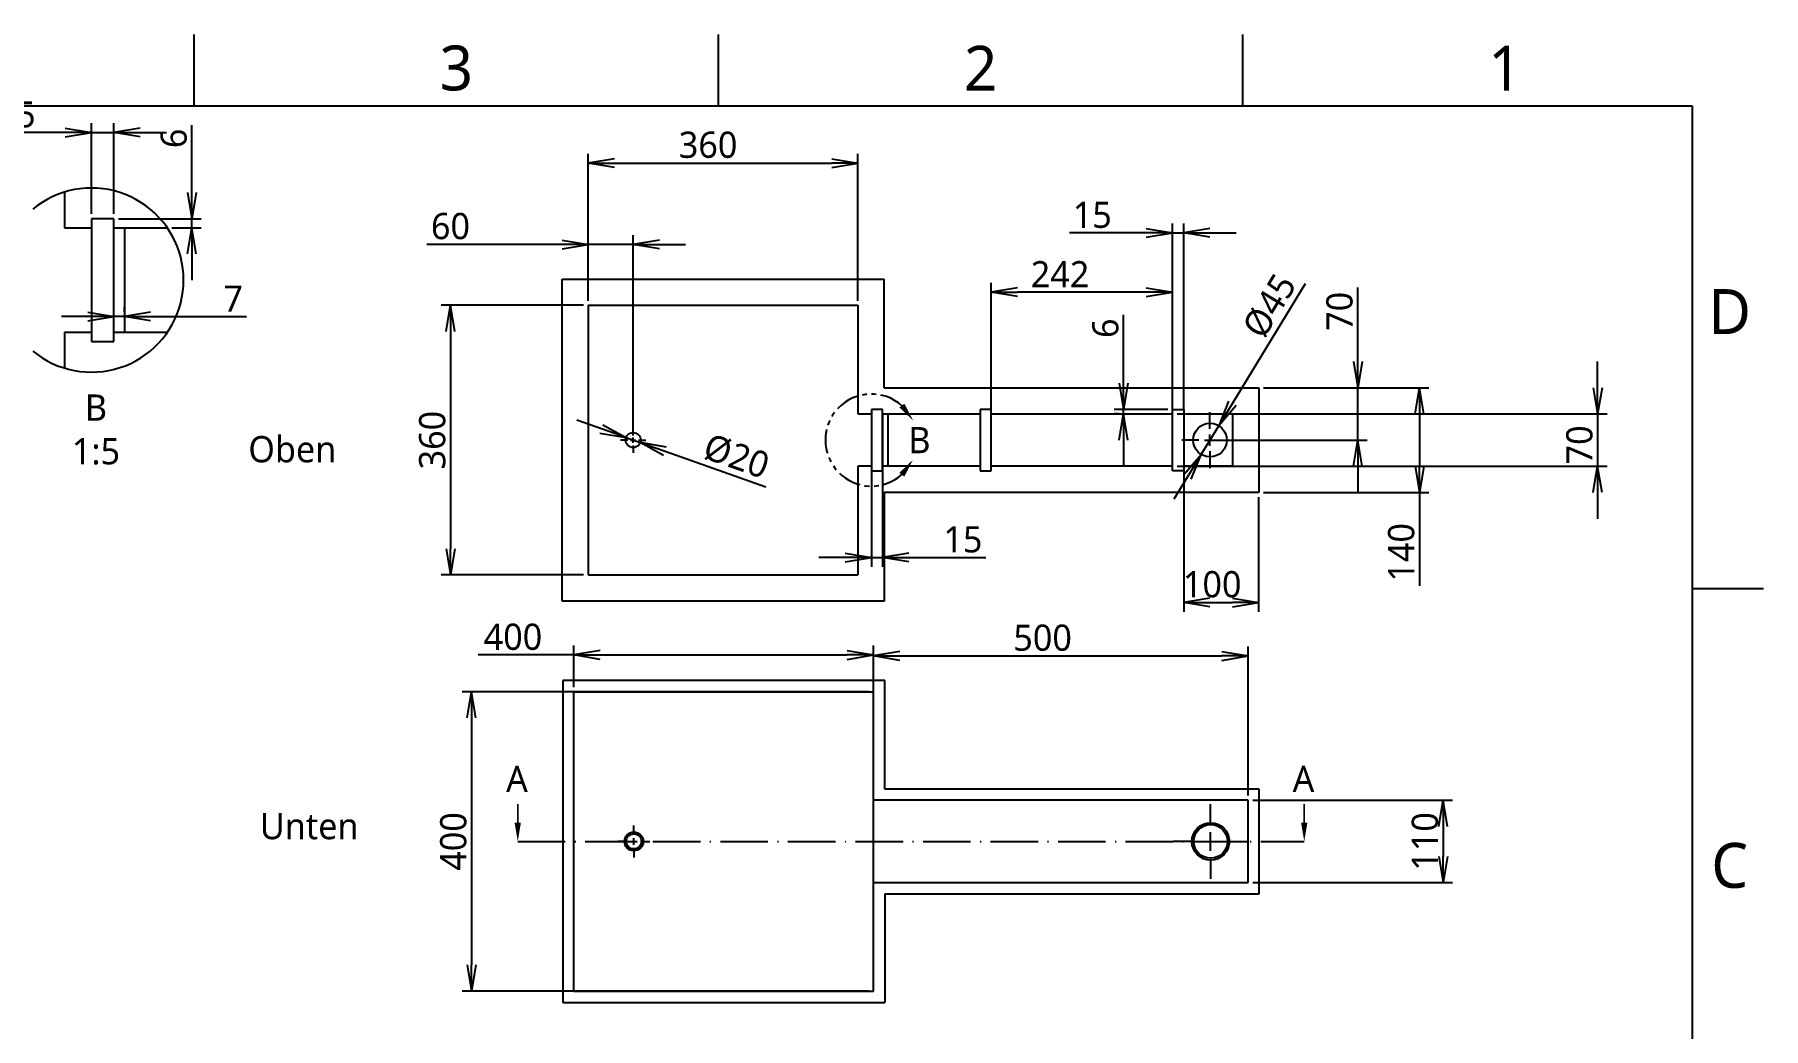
# Model space of a CAD drawing. Extents: x 1 to 420, y 0 to 296.
# Drawn here: x 189.2 to 420, y 163.8 to 296.5 of the extents above; entities that cross this region are included whole.
import ezdxf

# ---------------------------------------------------------------- set-up
doc = ezdxf.new("R2010")
doc.units = 0
doc.header["$LTSCALE"] = 12.7
doc.header["$MEASUREMENT"] = 0
doc.header["$PDMODE"] = 33
doc.header["$PDSIZE"] = 1
for name, pattern in [('CENTER', [0.787402, 0.492126, -0.098425, 0.098425, -0.098425]), ('ONS_DASHDOT', [0.71, 0.5, -0.1, 0.01, -0.1]), ('ONS_PHANTOM', [0.5, 0.25, -0.05, 0.05, -0.05, 0.05, -0.05])]:
    doc.linetypes.add(name, pattern=pattern)
doc.layers.get('0').update_dxf_attribs({"linetype": 'CONTINUOUS'})
doc.layers.get('DEFPOINTS').update_dxf_attribs({"linetype": 'CONTINUOUS'})
for name, color, linetype in [('ANNOTATION_TEXT', 7, 'CONTINUOUS'), ('BORDER_FRAME', 7, 'CONTINUOUS'), ('BORDER_ZONES', 7, 'CONTINUOUS'), ('CENTERMARKS', 7, 'CONTINUOUS'), ('DETAIL_VIEW_BORDER', 7, 'CONTINUOUS'), ('DETAIL_VIEW_PARENT_BORDER', 7, 'ONS_PHANTOM'), ('SECTION_CUTTING_LINE', 7, 'ONS_DASHDOT'), ('SKETCHED_GEOMETRY', 7, 'CONTINUOUS'), ('VISIBLE', 7, 'CONTINUOUS')]:
    doc.layers.add(name, color=color, linetype=linetype)
doc.styles.add('ONSHAPE-STANDARD', font='NotoSans-Regular.ttf')
doc.styles.add('ONSHAPE-STANDARD-DIMENSION', font='')
doc.styles.add('ONSHAPE-STANDARD-NOTESTYLE', font='Noto Sans', dxfattribs={"height": 3.5})
doc.styles.add('ONSHAPE-STANDARD-VIEW-LABE', font='Noto Sans', dxfattribs={"height": 3.5})
doc.styles.get('ONSHAPE-STANDARD-DIMENSION').set_extended_font_data('Noto Sans')
doc.dimstyles.new('ONSHAPE-ISO-25$0', dxfattribs={"dimtxt": 3.5, "dimasz": 3.5, "dimexe": 1.25, "dimexo": 0.625, "dimtad": 1, "dimtxsty": 'ONSHAPE-STANDARD-DIMENSION', "dimblk": 'OPEN', "dimcen": 2.5, "dimclrd": 7, "dimclre": 7, "dimclrt": 7, "dimadec": 1, "dimazin": 3, "dimtfac": 1, "dimtmove": 0, "dimatfit": 3})
doc.dimstyles.new('ONSHAPE-ISO-25$3', dxfattribs={"dimtxt": 3.5, "dimasz": 3.5, "dimexe": 1.25, "dimexo": 0.625, "dimtad": 1, "dimtxsty": 'ONSHAPE-STANDARD-DIMENSION', "dimblk": 'OPEN', "dimcen": 0, "dimclrd": 7, "dimclre": 7, "dimclrt": 7, "dimadec": 1, "dimazin": 3, "dimtfac": 1, "dimtmove": 0, "dimatfit": 3})

# ---------------------------------------------------------------- blocks, each defined once
blk = doc.blocks.new('_OPEN')
at = {"color": 0, "linetype": 'BYBLOCK'}
for p, q in [((-1, 0.166667), (0, 0)), ((-1, -0.166667), (0, 0)), ((0, 0), (-1, 0))]:
    blk.add_line(p, q, dxfattribs=at)
blk = doc.blocks.new('*D12')
at = {"layer": 'ANNOTATION_TEXT', "color": 7}
for p, q in [((262.49, 260.34), (243.47, 260.34)), ((244.72, 256.84), (244.72, 227.84)), ((262.49, 224.34), (243.47, 224.34))]:
    blk.add_line(p, q, dxfattribs=at)
at = {"layer": 'DEFPOINTS', "color": 0}
for p in [(263.11, 260.34), (244.72, 224.34), (244.72, 224.34), (263.11, 224.34)]:
    blk.add_point(p, dxfattribs=at)
at = {"layer": 'ANNOTATION_TEXT', "color": 7, "xscale": 3.5, "yscale": 3.5, "zscale": 3.5}
for p, rotation in [((244.72, 260.34), 90), ((244.72, 224.34), 270)]:
    blk.add_blockref('_OPEN', p, dxfattribs=dict(at, rotation=rotation))
at = {"layer": 'ANNOTATION_TEXT', "color": 7, "insert": (242.3, 242.34), "char_height": 3.5, "attachment_point": 5, "rotation": 90, "style": 'ONSHAPE-STANDARD-DIMENSION'}
blk.add_mtext('360', dxfattribs=at)
blk = doc.blocks.new('*D13')
at = {"layer": 'ANNOTATION_TEXT', "color": 7}
for p, q in [((353.24, 249.34), (375.33, 249.34)), ((374.08, 245.84), (374.08, 238.84)), ((353.24, 235.34), (375.33, 235.34)), ((374.08, 235.34), (374.08, 222.87))]:
    blk.add_line(p, q, dxfattribs=at)
at = {"layer": 'DEFPOINTS', "color": 0}
for p in [(352.61, 249.34), (352.61, 235.34), (374.08, 235.34), (374.08, 235.34)]:
    blk.add_point(p, dxfattribs=at)
at = {"layer": 'ANNOTATION_TEXT', "color": 7, "xscale": 3.5, "yscale": 3.5, "zscale": 3.5}
for p, rotation in [((374.08, 249.34), 90), ((374.08, 235.34), 270)]:
    blk.add_blockref('_OPEN', p, dxfattribs=dict(at, rotation=rotation))
at = {"layer": 'ANNOTATION_TEXT', "color": 7, "insert": (371.66, 227.35), "char_height": 3.5, "attachment_point": 5, "rotation": 90, "style": 'ONSHAPE-STANDARD-DIMENSION'}
blk.add_mtext('140', dxfattribs=at)
blk = doc.blocks.new('*D14')
at = {"layer": 'ANNOTATION_TEXT', "color": 7}
for p, q in [((397.87, 249.34), (397.87, 252.84)), ((341.74, 245.84), (374.02, 245.84)), ((374.15, 245.84), (399.12, 245.84)), ((397.87, 245.84), (397.87, 238.84)), ((341.74, 238.84), (374.02, 238.84)), ((374.15, 238.84), (399.12, 238.84)), ((397.87, 235.34), (397.87, 231.84))]:
    blk.add_line(p, q, dxfattribs=at)
at = {"layer": 'DEFPOINTS', "color": 0}
for p in [(341.11, 245.84), (341.11, 238.84), (397.87, 238.84), (397.87, 238.84)]:
    blk.add_point(p, dxfattribs=at)
at = {"layer": 'ANNOTATION_TEXT', "color": 7, "xscale": 3.5, "yscale": 3.5, "zscale": 3.5}
for p, rotation in [((397.87, 245.84), 270), ((397.87, 238.84), 90)]:
    blk.add_blockref('_OPEN', p, dxfattribs=dict(at, rotation=rotation))
at = {"layer": 'ANNOTATION_TEXT', "color": 7, "insert": (395.45, 241.7), "char_height": 3.5, "attachment_point": 5, "rotation": 90, "style": 'ONSHAPE-STANDARD-DIMENSION'}
blk.add_mtext('70', dxfattribs=at)
blk = doc.blocks.new('*D15')
at = {"layer": 'ANNOTATION_TEXT', "color": 7}
for p, q in [((263.11, 260.96), (263.11, 280.59)), ((266.61, 279.34), (295.61, 279.34)), ((299.11, 260.96), (299.11, 280.59))]:
    blk.add_line(p, q, dxfattribs=at)
at = {"layer": 'DEFPOINTS', "color": 0}
for p in [(299.11, 279.34), (299.11, 279.34), (263.11, 260.34), (299.11, 260.34)]:
    blk.add_point(p, dxfattribs=at)
at = {"layer": 'ANNOTATION_TEXT', "color": 7, "xscale": 3.5, "yscale": 3.5, "zscale": 3.5, "rotation": 180}
blk.add_blockref('_OPEN', (263.11, 279.34), dxfattribs=at)
at = {"layer": 'ANNOTATION_TEXT', "color": 7, "xscale": 3.5, "yscale": 3.5, "zscale": 3.5}
blk.add_blockref('_OPEN', (299.11, 279.34), dxfattribs=at)
at = {"layer": 'ANNOTATION_TEXT', "color": 7, "insert": (279.11, 281.76), "char_height": 3.5, "attachment_point": 5, "style": 'ONSHAPE-STANDARD-DIMENSION'}
blk.add_mtext('360', dxfattribs=at)
blk = doc.blocks.new('*D16')
at = {"layer": 'ANNOTATION_TEXT', "color": 7}
for p, q in [((334.58, 246.44), (334.58, 259.05)), ((334.58, 249.94), (334.58, 253.44)), ((340.49, 246.44), (333.33, 246.44)), ((333.96, 245.84), (333.33, 245.84)), ((334.58, 245.84), (334.58, 246.44)), ((334.58, 242.34), (334.58, 238.84))]:
    blk.add_line(p, q, dxfattribs=at)
at = {"layer": 'DEFPOINTS', "color": 0}
for p in [(334.58, 246.44), (334.58, 246.44), (334.58, 245.84), (341.11, 246.44)]:
    blk.add_point(p, dxfattribs=at)
at = {"layer": 'ANNOTATION_TEXT', "color": 7, "xscale": 3.5, "yscale": 3.5, "zscale": 3.5}
for p, rotation in [((334.58, 246.44), 270), ((334.58, 245.84), 90)]:
    blk.add_blockref('_OPEN', p, dxfattribs=dict(at, rotation=rotation))
at = {"layer": 'ANNOTATION_TEXT', "color": 7, "insert": (332.17, 257.28), "char_height": 3.5, "attachment_point": 5, "rotation": 90, "style": 'ONSHAPE-STANDARD-DIMENSION'}
blk.add_mtext('6', dxfattribs=at)
blk = doc.blocks.new('*D17')
at = {"layer": 'ANNOTATION_TEXT', "color": 7}
for p, q in [((341.11, 246.46), (341.11, 271.26)), ((342.61, 246.46), (342.61, 271.26)), ((341.11, 270.01), (327.34, 270.01)), ((337.61, 270.01), (334.11, 270.01)), ((341.11, 270.01), (342.61, 270.01)), ((346.11, 270.01), (349.61, 270.01))]:
    blk.add_line(p, q, dxfattribs=at)
at = {"layer": 'DEFPOINTS', "color": 0}
for p in [(342.61, 270.01), (342.61, 270.01), (341.11, 245.84), (342.61, 245.84)]:
    blk.add_point(p, dxfattribs=at)
at = {"layer": 'ANNOTATION_TEXT', "color": 7, "xscale": 3.5, "yscale": 3.5, "zscale": 3.5}
blk.add_blockref('_OPEN', (341.11, 270.01), dxfattribs=at)
at = {"layer": 'ANNOTATION_TEXT', "color": 7, "xscale": 3.5, "yscale": 3.5, "zscale": 3.5, "rotation": 180}
blk.add_blockref('_OPEN', (342.61, 270.01), dxfattribs=at)
at = {"layer": 'ANNOTATION_TEXT', "color": 7, "insert": (330.4, 272.41), "char_height": 3.5, "attachment_point": 5, "style": 'ONSHAPE-STANDARD-DIMENSION'}
blk.add_mtext('15', dxfattribs=at)
blk = doc.blocks.new('*D18')
at = {"layer": 'ANNOTATION_TEXT', "color": 7}
for p, q in [((263.05, 268.48), (241.55, 268.48)), ((259.61, 268.48), (256.11, 268.48)), ((263.11, 260.96), (263.11, 269.73)), ((269.11, 268.48), (263.18, 268.48)), ((269.11, 242.96), (269.11, 269.73)), ((272.61, 268.48), (276.11, 268.48))]:
    blk.add_line(p, q, dxfattribs=at)
at = {"layer": 'DEFPOINTS', "color": 0}
for p in [(263.11, 268.48), (263.11, 268.48), (263.11, 260.34), (269.11, 242.34)]:
    blk.add_point(p, dxfattribs=at)
at = {"layer": 'ANNOTATION_TEXT', "color": 7, "xscale": 3.5, "yscale": 3.5, "zscale": 3.5}
blk.add_blockref('_OPEN', (263.11, 268.48), dxfattribs=at)
at = {"layer": 'ANNOTATION_TEXT', "color": 7, "xscale": 3.5, "yscale": 3.5, "zscale": 3.5, "rotation": 180}
blk.add_blockref('_OPEN', (269.11, 268.48), dxfattribs=at)
at = {"layer": 'ANNOTATION_TEXT', "color": 7, "insert": (244.72, 270.9), "char_height": 3.5, "attachment_point": 5, "style": 'ONSHAPE-STANDARD-DIMENSION'}
blk.add_mtext('60', dxfattribs=at)
blk = doc.blocks.new('*D19')
at = {"layer": 'ANNOTATION_TEXT', "color": 7}
for p, q in [((365.84, 249.4), (365.84, 262.73)), ((365.84, 252.84), (365.84, 256.34)), ((353.24, 249.34), (367.09, 249.34)), ((365.84, 245.9), (365.84, 249.28)), ((365.84, 242.34), (365.84, 245.78)), ((346.74, 242.34), (367.09, 242.34)), ((365.84, 238.78), (365.84, 235.4))]:
    blk.add_line(p, q, dxfattribs=at)
at = {"layer": 'DEFPOINTS', "color": 0}
for p in [(352.61, 249.34), (365.84, 249.34), (365.84, 249.34), (346.11, 242.34)]:
    blk.add_point(p, dxfattribs=at)
at = {"layer": 'ANNOTATION_TEXT', "color": 7, "xscale": 3.5, "yscale": 3.5, "zscale": 3.5}
for p, rotation in [((365.84, 249.34), 270), ((365.84, 242.34), 90)]:
    blk.add_blockref('_OPEN', p, dxfattribs=dict(at, rotation=rotation))
at = {"layer": 'ANNOTATION_TEXT', "color": 7, "insert": (363.42, 259.54), "char_height": 3.5, "attachment_point": 5, "rotation": 90, "style": 'ONSHAPE-STANDARD-DIMENSION'}
blk.add_mtext('70', dxfattribs=at)
blk = doc.blocks.new('*D20')
at = {"layer": 'ANNOTATION_TEXT', "color": 7}
for p, q in [((349.11, 247.25), (358.86, 263.25)), ((344.94, 240.42), (347.28, 244.26)), ((343.12, 237.43), (341.3, 234.44))]:
    blk.add_line(p, q, dxfattribs=at)
at = {"layer": 'DEFPOINTS', "color": 0}
for p in [(347.28, 244.26), (344.94, 240.42)]:
    blk.add_point(p, dxfattribs=at)
at = {"layer": 'ANNOTATION_TEXT', "color": 7, "xscale": 3.5, "yscale": 3.5, "zscale": 3.5}
for p, rotation in [((347.28, 244.26), 238.6417421283323), ((344.94, 240.42), 58.64174212833231)]:
    blk.add_blockref('_OPEN', p, dxfattribs=dict(at, rotation=rotation))
at = {"layer": 'ANNOTATION_TEXT', "color": 7, "insert": (354.08, 260.26), "char_height": 3.5, "attachment_point": 5, "rotation": 58.6417, "style": 'ONSHAPE-STANDARD-DIMENSION'}
blk.add_mtext('%%c45', dxfattribs=at)
blk = doc.blocks.new('*D21')
at = {"layer": 'ANNOTATION_TEXT', "color": 7}
for p, q in [((264.87, 243.83), (261.57, 245)), ((268.17, 242.67), (270.06, 242.01)), ((273.36, 240.85), (286.82, 236.1))]:
    blk.add_line(p, q, dxfattribs=at)
at = {"layer": 'DEFPOINTS', "color": 0}
for p in [(268.17, 242.67), (270.06, 242.01)]:
    blk.add_point(p, dxfattribs=at)
at = {"layer": 'ANNOTATION_TEXT', "color": 7, "xscale": 3.5, "yscale": 3.5, "zscale": 3.5}
for p, rotation in [((268.17, 242.67), 340.5978919033174), ((270.06, 242.01), 160.5978919033174)]:
    blk.add_blockref('_OPEN', p, dxfattribs=dict(at, rotation=rotation))
at = {"layer": 'ANNOTATION_TEXT', "color": 7, "insert": (282.89, 240.16), "char_height": 3.5, "attachment_point": 5, "rotation": 340.5979, "style": 'ONSHAPE-STANDARD-DIMENSION'}
blk.add_mtext('%%c20', dxfattribs=at)
blk = doc.blocks.new('*D22')
at = {"layer": 'ANNOTATION_TEXT', "color": 7}
for p, q in [((300.91, 245.81), (300.91, 225.42)), ((302.41, 245.81), (302.41, 225.42)), ((297.41, 226.67), (293.91, 226.67)), ((300.91, 226.67), (302.41, 226.67)), ((302.41, 226.67), (316.19, 226.67)), ((305.91, 226.67), (309.41, 226.67))]:
    blk.add_line(p, q, dxfattribs=at)
at = {"layer": 'DEFPOINTS', "color": 0}
for p in [(300.91, 246.44), (302.41, 246.44), (302.41, 226.67), (302.41, 226.67)]:
    blk.add_point(p, dxfattribs=at)
at = {"layer": 'ANNOTATION_TEXT', "color": 7, "xscale": 3.5, "yscale": 3.5, "zscale": 3.5}
blk.add_blockref('_OPEN', (300.91, 226.67), dxfattribs=at)
at = {"layer": 'ANNOTATION_TEXT', "color": 7, "xscale": 3.5, "yscale": 3.5, "zscale": 3.5, "rotation": 180}
blk.add_blockref('_OPEN', (302.41, 226.67), dxfattribs=at)
at = {"layer": 'ANNOTATION_TEXT', "color": 7, "insert": (313.13, 229.07), "char_height": 3.5, "attachment_point": 5, "style": 'ONSHAPE-STANDARD-DIMENSION'}
blk.add_mtext('15', dxfattribs=at)
blk = doc.blocks.new('*D23')
at = {"layer": 'ANNOTATION_TEXT', "color": 7}
for p, q in [((342.61, 238.21), (342.61, 236.66)), ((342.61, 236.53), (342.61, 219.4)), ((352.61, 234.71), (352.61, 219.4)), ((346.11, 220.65), (349.11, 220.65))]:
    blk.add_line(p, q, dxfattribs=at)
at = {"layer": 'DEFPOINTS', "color": 0}
for p in [(342.61, 238.84), (352.61, 235.34), (352.61, 220.65), (352.61, 220.65)]:
    blk.add_point(p, dxfattribs=at)
at = {"layer": 'ANNOTATION_TEXT', "color": 7, "xscale": 3.5, "yscale": 3.5, "zscale": 3.5, "rotation": 180}
blk.add_blockref('_OPEN', (342.61, 220.65), dxfattribs=at)
at = {"layer": 'ANNOTATION_TEXT', "color": 7, "xscale": 3.5, "yscale": 3.5, "zscale": 3.5}
blk.add_blockref('_OPEN', (352.61, 220.65), dxfattribs=at)
at = {"layer": 'ANNOTATION_TEXT', "color": 7, "insert": (346.41, 223.07), "char_height": 3.5, "attachment_point": 5, "style": 'ONSHAPE-STANDARD-DIMENSION'}
blk.add_mtext('100', dxfattribs=at)
blk = doc.blocks.new('*D44')
at = {"layer": 'ANNOTATION_TEXT', "color": 7}
for p, q in [((261.2, 209.36), (261.2, 214.89)), ((301.2, 209.36), (301.2, 214.89)), ((261.2, 213.64), (248.42, 213.64)), ((264.7, 213.64), (297.7, 213.64))]:
    blk.add_line(p, q, dxfattribs=at)
at = {"layer": 'DEFPOINTS', "color": 0}
for p in [(301.2, 213.64), (301.2, 213.64), (261.2, 208.74), (301.2, 208.74)]:
    blk.add_point(p, dxfattribs=at)
at = {"layer": 'ANNOTATION_TEXT', "color": 7, "xscale": 3.5, "yscale": 3.5, "zscale": 3.5, "rotation": 180}
blk.add_blockref('_OPEN', (261.2, 213.64), dxfattribs=at)
at = {"layer": 'ANNOTATION_TEXT', "color": 7, "xscale": 3.5, "yscale": 3.5, "zscale": 3.5}
blk.add_blockref('_OPEN', (301.2, 213.64), dxfattribs=at)
at = {"layer": 'ANNOTATION_TEXT', "color": 7, "insert": (253.06, 216.05), "char_height": 3.5, "attachment_point": 5, "style": 'ONSHAPE-STANDARD-DIMENSION'}
blk.add_mtext('400', dxfattribs=at)
blk = doc.blocks.new('*D45')
at = {"layer": 'ANNOTATION_TEXT', "color": 7}
for p, q in [((300.58, 208.74), (246.28, 208.74)), ((247.53, 205.24), (247.53, 172.24)), ((300.58, 168.74), (246.28, 168.74))]:
    blk.add_line(p, q, dxfattribs=at)
at = {"layer": 'DEFPOINTS', "color": 0}
for p in [(301.2, 208.74), (247.53, 168.74), (247.53, 168.74), (301.2, 168.74)]:
    blk.add_point(p, dxfattribs=at)
at = {"layer": 'ANNOTATION_TEXT', "color": 7, "xscale": 3.5, "yscale": 3.5, "zscale": 3.5}
for p, rotation in [((247.53, 208.74), 90), ((247.53, 168.74), 270)]:
    blk.add_blockref('_OPEN', p, dxfattribs=dict(at, rotation=rotation))
at = {"layer": 'ANNOTATION_TEXT', "color": 7, "insert": (245.11, 188.74), "char_height": 3.5, "attachment_point": 5, "rotation": 90, "style": 'ONSHAPE-STANDARD-DIMENSION'}
blk.add_mtext('400', dxfattribs=at)
blk = doc.blocks.new('*D46')
at = {"layer": 'ANNOTATION_TEXT', "color": 7}
for p, q in [((301.2, 194.86), (301.2, 214.76)), ((351.2, 194.86), (351.2, 214.76)), ((304.7, 213.51), (347.7, 213.51))]:
    blk.add_line(p, q, dxfattribs=at)
at = {"layer": 'DEFPOINTS', "color": 0}
for p in [(351.2, 213.51), (351.2, 213.51), (301.2, 194.24), (351.2, 194.24)]:
    blk.add_point(p, dxfattribs=at)
at = {"layer": 'ANNOTATION_TEXT', "color": 7, "xscale": 3.5, "yscale": 3.5, "zscale": 3.5, "rotation": 180}
blk.add_blockref('_OPEN', (301.2, 213.51), dxfattribs=at)
at = {"layer": 'ANNOTATION_TEXT', "color": 7, "xscale": 3.5, "yscale": 3.5, "zscale": 3.5}
blk.add_blockref('_OPEN', (351.2, 213.51), dxfattribs=at)
at = {"layer": 'ANNOTATION_TEXT', "color": 7, "insert": (323.77, 215.93), "char_height": 3.5, "attachment_point": 5, "style": 'ONSHAPE-STANDARD-DIMENSION'}
blk.add_mtext('500', dxfattribs=at)
blk = doc.blocks.new('*D47')
at = {"layer": 'ANNOTATION_TEXT', "color": 7}
for p, q in [((351.83, 194.24), (378.49, 194.24)), ((377.24, 190.74), (377.24, 186.74)), ((351.83, 183.24), (378.49, 183.24))]:
    blk.add_line(p, q, dxfattribs=at)
at = {"layer": 'DEFPOINTS', "color": 0}
for p in [(351.2, 194.24), (351.2, 183.24), (377.24, 183.24), (377.24, 183.24)]:
    blk.add_point(p, dxfattribs=at)
at = {"layer": 'ANNOTATION_TEXT', "color": 7, "xscale": 3.5, "yscale": 3.5, "zscale": 3.5}
for p, rotation in [((377.24, 194.24), 90), ((377.24, 183.24), 270)]:
    blk.add_blockref('_OPEN', p, dxfattribs=dict(at, rotation=rotation))
at = {"layer": 'ANNOTATION_TEXT', "color": 7, "insert": (374.82, 188.74), "char_height": 3.5, "attachment_point": 5, "rotation": 90, "style": 'ONSHAPE-STANDARD-DIMENSION'}
blk.add_mtext('110', dxfattribs=at)
blk = doc.blocks.new('*D52')
at = {"layer": 'ANNOTATION_TEXT', "color": 7}
for p, q in [((316.91, 246.46), (316.91, 263.35)), ((341.11, 246.46), (341.11, 263.35)), ((337.61, 262.1), (320.41, 262.1))]:
    blk.add_line(p, q, dxfattribs=at)
at = {"layer": 'DEFPOINTS', "color": 0}
for p in [(316.91, 262.1), (316.91, 262.1), (316.91, 245.84), (341.11, 245.84)]:
    blk.add_point(p, dxfattribs=at)
at = {"layer": 'ANNOTATION_TEXT', "color": 7, "xscale": 3.5, "yscale": 3.5, "zscale": 3.5, "rotation": 180}
blk.add_blockref('_OPEN', (316.91, 262.1), dxfattribs=at)
at = {"layer": 'ANNOTATION_TEXT', "color": 7, "xscale": 3.5, "yscale": 3.5, "zscale": 3.5}
blk.add_blockref('_OPEN', (341.11, 262.1), dxfattribs=at)
at = {"layer": 'ANNOTATION_TEXT', "color": 7, "insert": (326.1, 264.49), "char_height": 3.5, "attachment_point": 5, "style": 'ONSHAPE-STANDARD-DIMENSION'}
blk.add_mtext('242', dxfattribs=at)
blk = doc.blocks.new('*D53')
at = {"layer": 'ANNOTATION_TEXT', "color": 7}
for p, q in [((196.79, 272.54), (196.79, 284.67)), ((199.79, 272.54), (199.79, 284.67)), ((196.79, 283.42), (183.67, 283.42)), ((193.29, 283.42), (189.79, 283.42)), ((196.79, 283.42), (199.79, 283.42)), ((203.29, 283.42), (206.79, 283.42))]:
    blk.add_line(p, q, dxfattribs=at)
at = {"layer": 'DEFPOINTS', "color": 0}
for p in [(199.79, 283.42), (199.79, 283.42), (196.79, 271.91), (199.79, 271.91)]:
    blk.add_point(p, dxfattribs=at)
at = {"layer": 'ANNOTATION_TEXT', "color": 7, "xscale": 3.5, "yscale": 3.5, "zscale": 3.5}
blk.add_blockref('_OPEN', (196.79, 283.42), dxfattribs=at)
at = {"layer": 'ANNOTATION_TEXT', "color": 7, "xscale": 3.5, "yscale": 3.5, "zscale": 3.5, "rotation": 180}
blk.add_blockref('_OPEN', (199.79, 283.42), dxfattribs=at)
at = {"layer": 'ANNOTATION_TEXT', "color": 7, "insert": (186.73, 285.82), "char_height": 3.5, "attachment_point": 5, "style": 'ONSHAPE-STANDARD-DIMENSION'}
blk.add_mtext('15', dxfattribs=at)
blk = doc.blocks.new('*D54')
at = {"layer": 'ANNOTATION_TEXT', "color": 7}
for p, q in [((210.2, 271.91), (210.2, 284.41)), ((210.2, 275.41), (210.2, 278.91)), ((200.42, 271.91), (211.45, 271.91)), ((207.52, 270.71), (211.45, 270.71)), ((210.2, 270.71), (210.2, 271.91)), ((210.2, 267.21), (210.2, 263.71))]:
    blk.add_line(p, q, dxfattribs=at)
at = {"layer": 'DEFPOINTS', "color": 0}
for p in [(199.79, 271.91), (206.89, 270.71), (210.2, 271.91), (210.2, 271.91)]:
    blk.add_point(p, dxfattribs=at)
at = {"layer": 'ANNOTATION_TEXT', "color": 7, "xscale": 3.5, "yscale": 3.5, "zscale": 3.5}
for p, rotation in [((210.2, 271.91), 270), ((210.2, 270.71), 90)]:
    blk.add_blockref('_OPEN', p, dxfattribs=dict(at, rotation=rotation))
at = {"layer": 'ANNOTATION_TEXT', "color": 7, "insert": (207.79, 282.64), "char_height": 3.5, "attachment_point": 5, "rotation": 90, "style": 'ONSHAPE-STANDARD-DIMENSION'}
blk.add_mtext('6', dxfattribs=at)
blk = doc.blocks.new('*D55')
at = {"layer": 'ANNOTATION_TEXT', "color": 7}
for p, q in [((196.29, 258.86), (192.79, 258.86)), ((199.79, 259.48), (199.79, 260.11)), ((201.19, 258.86), (199.79, 258.86)), ((201.19, 259.48), (201.19, 260.11)), ((201.19, 258.86), (217.5, 258.86)), ((204.69, 258.86), (208.19, 258.86))]:
    blk.add_line(p, q, dxfattribs=at)
at = {"layer": 'DEFPOINTS', "color": 0}
for p in [(199.79, 258.86), (199.79, 258.86), (199.79, 258.86), (201.19, 258.86)]:
    blk.add_point(p, dxfattribs=at)
at = {"layer": 'ANNOTATION_TEXT', "color": 7, "xscale": 3.5, "yscale": 3.5, "zscale": 3.5}
blk.add_blockref('_OPEN', (199.79, 258.86), dxfattribs=at)
at = {"layer": 'ANNOTATION_TEXT', "color": 7, "xscale": 3.5, "yscale": 3.5, "zscale": 3.5, "rotation": 180}
blk.add_blockref('_OPEN', (201.19, 258.86), dxfattribs=at)
at = {"layer": 'ANNOTATION_TEXT', "color": 7, "insert": (215.7, 261.23), "char_height": 3.5, "attachment_point": 5, "style": 'ONSHAPE-STANDARD-DIMENSION'}
blk.add_mtext('7', dxfattribs=at)

msp = doc.modelspace()

# ---------------------------------------------------------------- linework, layer by layer
at = {"layer": 'BORDER_FRAME'}
for p, q in [((10.5, 287), (410.5, 287)), ((410.5, 287), (410.5, 10))]:
    msp.add_line(p, q, dxfattribs=at)
at = {"layer": 'BORDER_ZONES'}
for p, q in [((210.5, 287), (210.5, 296.5)), ((280.5, 287), (280.5, 296.5)), ((350.5, 287), (350.5, 296.5)), ((410.5, 222.5), (420, 222.5))]:
    msp.add_line(p, q, dxfattribs=at)
at = {"layer": 'CENTERMARKS', "linetype": 'CENTER'}
for p, q in [((346.114, 243.84), (346.114, 246.09)), ((269.114, 243.04), (269.114, 244.04)), ((268.414, 242.34), (267.414, 242.34)), ((269.114, 241.64), (269.114, 240.64)), ((269.814, 242.34), (270.814, 242.34)), ((344.614, 242.34), (342.364, 242.34)), ((346.114, 240.84), (346.114, 238.59)), ((347.614, 242.34), (349.864, 242.34)), ((346.2009, 191.2381), (346.2009, 193.7381)), ((269.2009, 189.6131), (269.2009, 190.8631)), ((268.3259, 188.7381), (267.0759, 188.7381)), ((269.2009, 187.8631), (269.2009, 186.6131)), ((270.0759, 188.7381), (271.3259, 188.7381)), ((343.7009, 188.7381), (341.2009, 188.7381)), ((348.7009, 188.7381), (351.2009, 188.7381)), ((346.2009, 186.2381), (346.2009, 183.7381))]:
    msp.add_line(p, q, dxfattribs=at)
at = {"layer": 'CENTERMARKS', "linetype": 'CONTINUOUS'}
for p, q in [((269.114, 241.99), (269.114, 242.69)), ((346.114, 241.59), (346.114, 243.09)), ((268.764, 242.34), (269.464, 242.34)), ((345.364, 242.34), (346.864, 242.34)), ((346.2009, 187.4881), (346.2009, 189.9881)), ((268.7634, 188.7381), (269.6384, 188.7381)), ((269.2009, 188.3006), (269.2009, 189.1756)), ((344.9509, 188.7381), (347.4509, 188.7381))]:
    msp.add_line(p, q, dxfattribs=at)
at = {"layer": 'DETAIL_VIEW_BORDER', "flags": 128}
msp.add_lwpolyline([(188.9579, 254.2377), (189.5682, 253.7643), (190.207, 253.3302), (190.8717, 252.9371), (191.5599, 252.5864), (192.2687, 252.2797), (192.9954, 252.0181), (193.737, 251.8026), (194.4908, 251.6341), (195.2536, 251.5133), (196.0225, 251.4406), (196.7945, 251.4164), (197.5664, 251.4406), (198.3353, 251.5133), (199.0981, 251.6341), (199.8519, 251.8026), (200.5935, 252.0181), (201.3202, 252.2797), (202.029, 252.5864), (202.7172, 252.9371), (203.382, 253.3302), (204.0207, 253.7643), (204.631, 254.2377), (205.2103, 254.7484), (205.7565, 255.2946), (206.2672, 255.8739), (206.7406, 256.4842), (207.1747, 257.1229), (207.5678, 257.7877), (207.9185, 258.4759), (208.2252, 259.1847), (208.4868, 259.9114), (208.7023, 260.653), (208.8708, 261.4068), (208.9916, 262.1696), (209.0643, 262.9385), (209.0885, 263.7104), (209.0643, 264.4824), (208.9916, 265.2513), (208.8708, 266.0141), (208.7023, 266.7679), (208.4868, 267.5095), (208.2252, 268.2362), (207.9185, 268.945), (207.5678, 269.6332), (207.1747, 270.2979), (206.7406, 270.9367), (206.2672, 271.547), (205.7565, 272.1263), (205.2103, 272.6725), (204.631, 273.1832), (204.0207, 273.6566), (203.382, 274.0907), (202.7172, 274.4838), (202.029, 274.8345), (201.3202, 275.1412), (200.5935, 275.4028), (199.8519, 275.6183), (199.0981, 275.7868), (198.3353, 275.9076), (197.5664, 275.9803), (196.7945, 276.0045), (196.0225, 275.9803), (195.2536, 275.9076), (194.4908, 275.7868), (193.737, 275.6183), (192.9954, 275.4028), (192.2687, 275.1412), (191.5599, 274.8345), (190.8717, 274.4838), (190.207, 274.0907), (189.5682, 273.6566), (188.9579, 273.1832)], dxfattribs=at)
at = {"layer": 'DETAIL_VIEW_PARENT_BORDER', "color": 7, "linetype": 'ONS_PHANTOM'}
msp.add_arc((300.914, 242.34), 6.147, 48.397504, 311.455172, dxfattribs=at)
at = {"layer": 'DETAIL_VIEW_PARENT_BORDER', "color": 7}
for points in [[(306.4808, 244.9471), (305.319, 247.1996), (304.6513, 246.701)], [(306.4741, 239.7185), (304.64, 237.9693), (305.3065, 237.469)]]:
    msp.add_solid(points, dxfattribs=at)
at = {"layer": 'SECTION_CUTTING_LINE', "color": 7}
msp.add_line((253.7009, 188.7381), (358.7009, 188.7381), dxfattribs=at)
for points in [[(253.805, 191.2381), (253.805, 193.7381), (253.5967, 191.2381), (253.5967, 193.7381)], [(358.805, 191.2381), (358.805, 193.7381), (358.5967, 191.2381), (358.5967, 193.7381)], [(253.7009, 188.7381), (254.1175, 191.2381), (253.2842, 191.2381)], [(358.7009, 188.7381), (359.1175, 191.2381), (358.2842, 191.2381)]]:
    msp.add_solid(points, dxfattribs=at)
at = {"layer": 'VISIBLE'}
for p, q in [((193.1945, 275.4607), (193.1945, 270.7104)), ((193.1945, 270.7104), (196.7945, 270.7104)), ((199.7945, 271.9104), (196.7945, 271.9104)), ((196.7945, 271.9104), (196.7945, 270.7104)), ((196.7945, 270.7104), (196.7945, 256.7104)), ((199.7945, 270.7104), (199.7945, 271.9104)), ((199.7945, 256.7104), (199.7945, 270.7104)), ((199.7945, 270.7104), (206.8944, 270.7104)), ((201.1945, 270.7104), (201.1945, 256.7104)), ((259.614, 220.84), (259.614, 263.84)), ((259.614, 263.84), (302.614, 263.84)), ((302.614, 249.34), (302.614, 263.84)), ((263.114, 260.34), (263.114, 224.34)), ((263.114, 260.34), (299.114, 260.34)), ((299.114, 260.34), (299.114, 245.84)), ((193.1945, 256.7104), (193.1945, 251.9602)), ((196.7945, 256.7104), (193.1945, 256.7104)), ((196.7945, 256.7104), (196.7945, 255.5104)), ((206.8944, 256.7104), (199.7945, 256.7104)), ((199.7945, 255.5104), (199.7945, 256.7104)), ((196.7945, 255.5104), (199.7945, 255.5104)), ((302.614, 249.34), (352.614, 249.34)), ((352.614, 249.34), (352.614, 235.34)), ((299.114, 245.84), (300.914, 245.84)), ((302.414, 246.44), (300.914, 246.44)), ((300.914, 246.44), (300.914, 245.84)), ((300.914, 245.84), (300.914, 238.84)), ((302.414, 245.84), (302.414, 246.44)), ((302.414, 238.84), (302.414, 245.84)), ((302.414, 245.84), (315.414, 245.84)), ((303.114, 245.84), (303.114, 238.84)), ((315.414, 246.44), (315.414, 245.84)), ((316.914, 246.44), (315.414, 246.44)), ((315.414, 245.84), (315.414, 238.84)), ((316.914, 245.84), (316.914, 246.44)), ((316.914, 238.84), (316.914, 245.84)), ((316.914, 245.84), (341.114, 245.84)), ((341.114, 246.44), (342.614, 246.44)), ((341.114, 245.84), (341.114, 246.44)), ((341.114, 238.84), (341.114, 245.84)), ((342.614, 246.44), (342.614, 245.84)), ((342.614, 245.84), (342.614, 238.84)), ((342.614, 245.84), (349.114, 245.84)), ((349.114, 245.84), (349.114, 238.84)), ((299.114, 238.84), (299.114, 224.34)), ((300.914, 238.84), (299.114, 238.84)), ((300.914, 238.84), (300.914, 238.24)), ((300.914, 238.24), (302.414, 238.24)), ((315.414, 238.84), (302.414, 238.84)), ((302.414, 238.24), (302.414, 238.84)), ((315.414, 238.84), (315.414, 238.24)), ((315.414, 238.24), (316.914, 238.24)), ((341.114, 238.84), (316.914, 238.84)), ((316.914, 238.24), (316.914, 238.84)), ((341.114, 238.24), (341.114, 238.84)), ((342.614, 238.24), (341.114, 238.24)), ((349.114, 238.84), (342.614, 238.84)), ((342.614, 238.84), (342.614, 238.24)), ((352.614, 235.34), (302.614, 235.34)), ((302.614, 235.34), (302.614, 220.84)), ((263.114, 224.34), (299.114, 224.34)), ((302.614, 220.84), (259.614, 220.84)), ((259.7009, 210.2381), (259.7009, 167.2381)), ((302.7009, 210.2381), (259.7009, 210.2381)), ((302.7009, 195.7381), (302.7009, 210.2381)), ((261.2009, 168.7381), (261.2009, 208.7381)), ((261.2009, 208.7381), (301.2009, 208.7381)), ((301.2009, 194.2381), (301.2009, 208.7381)), ((301.2009, 183.2381), (301.2009, 194.2381)), ((351.2009, 194.2381), (301.2009, 194.2381)), ((352.7009, 195.7381), (302.7009, 195.7381)), ((351.2009, 183.2381), (351.2009, 194.2381)), ((352.7009, 181.7381), (352.7009, 195.7381)), ((301.2009, 183.2381), (351.2009, 183.2381)), ((301.2009, 168.7381), (301.2009, 183.2381)), ((302.7009, 181.7381), (302.7009, 167.2381)), ((302.7009, 181.7381), (352.7009, 181.7381)), ((261.2009, 168.7381), (301.2009, 168.7381)), ((259.7009, 167.2381), (302.7009, 167.2381))]:
    msp.add_line(p, q, dxfattribs=at)
for centre, radius in [((269.114, 242.34), 1), ((346.114, 242.34), 2.25), ((269.2009, 188.7381), 1.25), ((269.2009, 188.7381), 1), ((346.2009, 188.7381), 2.5), ((346.2009, 188.7381), 2.25)]:
    msp.add_circle(centre, radius, dxfattribs=at)

# ---------------------------------------------------------------- texts
at = {"layer": 'ANNOTATION_TEXT', "color": 7, "insert": (196.7945, 248.437), "char_height": 3.5, "attachment_point": 2, "style": 'ONSHAPE-STANDARD-VIEW-LABE'}
msp.add_mtext(' B ^J 1:5', dxfattribs=at)
at = {"layer": 'ANNOTATION_TEXT', "char_height": 3.5, "attachment_point": 1, "style": 'ONSHAPE-STANDARD-NOTESTYLE'}
for s, insert, width in [('Oben', (217.724, 242.8741), 14.402487), ('Unten', (219.2647, 192.5368), 21.806086)]:
    msp.add_mtext(s, dxfattribs=dict(at, insert=insert, width=width))
at = {"layer": 'BORDER_ZONES', "char_height": 6, "attachment_point": 5, "style": 'ONSHAPE-STANDARD'}
for s, insert in [('3', (245.5, 292)), ('2', (315.5, 292)), ('1', (385.5, 292)), ('D', (415.5, 259.5)), ('C', (415.5, 185.5))]:
    msp.add_mtext(s, dxfattribs=dict(at, insert=insert))
at = {"layer": 'SECTION_CUTTING_LINE', "color": 7, "char_height": 3.5, "width": 3.120913, "attachment_point": 1, "style": 'ONSHAPE-STANDARD'}
for insert in [(252.1428, 198.8244), (357.1428, 198.8244)]:
    msp.add_mtext('\\fNoto Sans|b0|i0|c0|p0;\\W1.0000000000;\\T1.0000000000;\\o\\lA', dxfattribs=dict(at, insert=insert))
at = {"layer": 'SKETCHED_GEOMETRY', "color": 7, "insert": (305.8428, 244.09), "char_height": 3.5, "width": 3.173365, "attachment_point": 1, "style": 'ONSHAPE-STANDARD'}
msp.add_mtext('\\fNoto Sans|b0|i0|c0|p0;\\W1.0000000000;\\T1.0000000000;\\o\\lB', dxfattribs=at)

# ---------------------------------------------------------------- dimensions: what is measured, and where the dimension line sits
at = {"layer": 'ANNOTATION_TEXT'}
for base, p1, p2, override, picture, middle in [((199.7945, 283.4228), (196.7945, 271.9104, 46), (199.7945, 271.9104, 46), {"dimlfac": 5, "dimpost": ''}, '*D53', (186.7328, 283.4228)), ((299.114, 279.3401), (263.114, 260.34, 23.5), (299.114, 260.34, 23.5), {"dimlfac": 10, "dimpost": ''}, '*D15', (279.1109, 279.3401)), ((342.614, 270.0122), (341.114, 245.84, -23.5), (342.614, 245.84, -23.5), {"dimlfac": 10, "dimpost": ''}, '*D17', (330.3979, 270.0122)), ((263.114, 268.4814), (269.114, 242.34, 0.5), (263.114, 260.34, 23.5), {"dimlfac": 10, "dimpost": ''}, '*D18', (244.716, 268.4814)), ((316.914, 262.1018), (341.114, 245.84, -23.5), (316.914, 245.84, -23.5), {"dimlfac": 10, "dimpost": ''}, '*D52', (326.0952, 262.1018)), ((199.7945, 258.8571), (201.1945, 258.8571), (199.7945, 258.8571), {"dimlfac": 5, "dimpost": ''}, '*D55', (215.705, 258.8571)), ((302.414, 226.6701), (300.914, 246.44, 23.5), (302.414, 246.44, 23.5), {"dimlfac": 10, "dimpost": ''}, '*D22', (313.1302, 226.6701)), ((352.614, 220.6514), (342.614, 238.84, -23.5), (352.614, 235.34, 23.5), {"dimlfac": 10, "dimpost": ''}, '*D23', (346.4105, 220.6514)), ((301.2009, 213.6351), (261.2009, 208.7381, -2.75), (301.2009, 208.7381, -2.75), {"dimlfac": 10, "dimpost": ''}, '*D44', (253.0585, 213.6351)), ((351.2009, 213.5101), (301.2009, 194.2381, 21.25), (351.2009, 194.2381, 21.25), {"dimlfac": 10, "dimpost": ''}, '*D46', (323.7683, 213.5101))]:
    dim = msp.add_linear_dim(base=base, p1=p1, p2=p2, dimstyle='ONSHAPE-ISO-25$0', override=override, dxfattribs=at)
    dim.commit()
    dim.dimension.update_dxf_attribs({"geometry": picture, "text_midpoint": middle, "dimtype": 160})
for base, p1, p2, override, picture, middle in [((210.2033, 271.9104), (206.8944, 270.7104, 46), (199.7945, 271.9104, 46), {"dimlfac": 5, "dimpost": ''}, '*D54', (210.2033, 282.6385)), ((365.8351, 249.34), (346.114, 242.34, -23.5), (352.614, 249.34, 23.5), {"dimlfac": 10, "dimpost": ''}, '*D19', (365.8351, 259.5423)), ((244.716, 224.34), (263.114, 260.34, 23.5), (263.114, 224.34, 23.5), {"dimlfac": 10, "dimpost": ''}, '*D12', (244.716, 242.34)), ((334.5845, 246.44), (334.5845, 245.84, 23.5), (341.114, 246.44, 23.5), {"dimlfac": 10, "dimpost": ''}, '*D16', (334.5845, 257.2777)), ((397.8725, 238.84), (341.114, 245.84, 23.5), (341.114, 238.84, 23.5), {"dimlfac": 10, "dimpost": ''}, '*D14', (397.8725, 241.6977)), ((374.0829, 235.34), (352.614, 249.34, 23.5), (352.614, 235.34, 23.5), {"dimlfac": 10, "dimpost": ''}, '*D13', (374.0829, 227.3514)), ((247.5269, 168.7381), (301.2009, 208.7381, -2.75), (301.2009, 168.7381, -2.75), {"dimlfac": 10, "dimpost": ''}, '*D45', (247.5269, 188.7381)), ((377.2404, 183.2381), (351.2009, 194.2381, 21.25), (351.2009, 183.2381, 21.25), {"dimlfac": 10, "dimpost": ''}, '*D47', (377.2404, 188.7381))]:
    dim = msp.add_linear_dim(base=base, p1=p1, p2=p2, angle=90, dimstyle='ONSHAPE-ISO-25$0', override=override, dxfattribs=at)
    dim.commit()
    dim.dimension.update_dxf_attribs({"geometry": picture, "text_midpoint": middle, "dimtype": 160})
for p1, p2, picture, middle in [((344.9432, 240.4186, -23.5), (347.2849, 244.2613, -23.5), '*D20', (356.2363, 258.95)), ((268.1708, 242.6722, 0.5), (270.0573, 242.0078, 0.5), '*D21', (282.0563, 237.7817))]:
    dim = msp.add_diameter_dim_2p(p1=p1, p2=p2, dimstyle='ONSHAPE-ISO-25$3', override={"dimlfac": 10, "dimpost": '%%c<>', "dimtofl": 1, "dimtmove": 0, "dimatfit": 3}, dxfattribs=at)
    dim.commit()
    dim.dimension.update_dxf_attribs({"geometry": picture, "text_midpoint": middle, "dimtype": 163})

doc.saveas('drawing.dxf')
